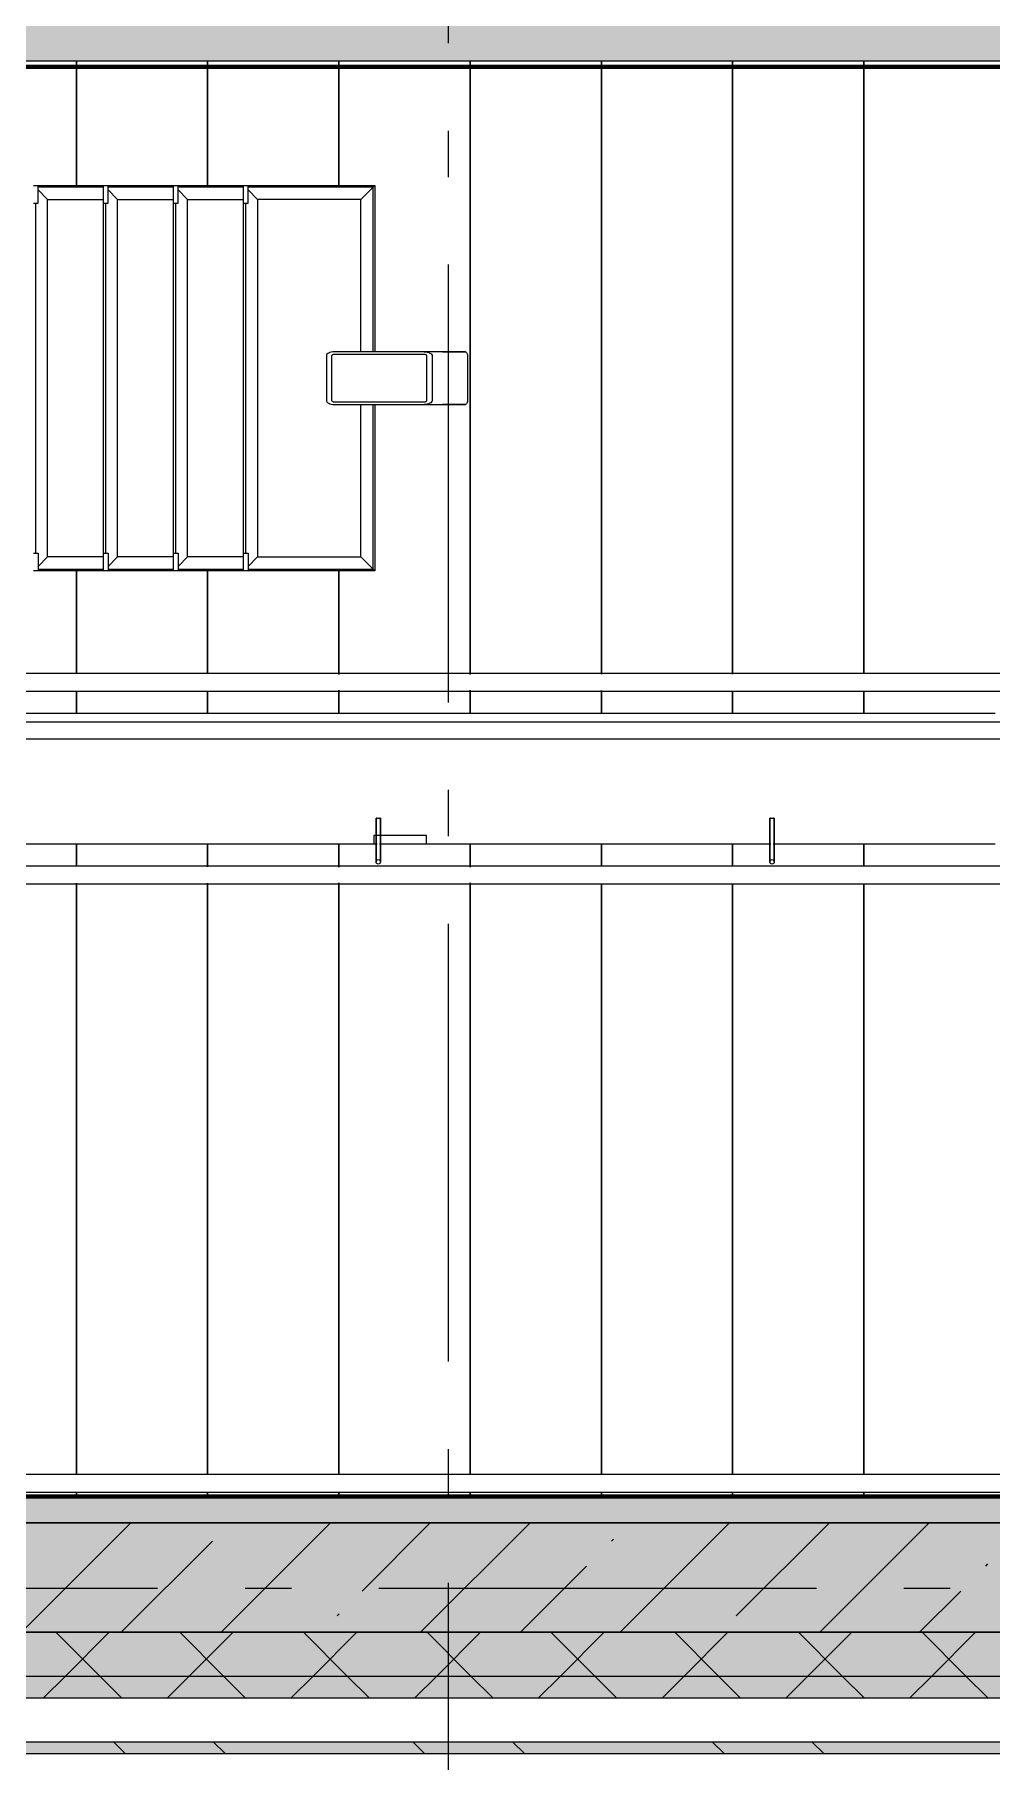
# Model space of a CAD drawing. Header units: millimetres. Extents: x -537608 to 253996, y -217170 to 186033.
# Drawn here: x -313522 to -311335, y 91126 to 95071 of the extents above; entities that cross this region are included whole.
import ezdxf

# ---------------------------------------------------------------- set-up
doc = ezdxf.new("R2010")
doc.units = ezdxf.units.MM
doc.layers.add('16) Лак 1.6м', color=160, linetype='Continuous', lineweight=90)
doc.layers.add('PDF _Геометрия', color=7, linetype='Continuous')
doc.layers.add('PDF _Сплошная заливка', color=7, linetype='Continuous', true_color=0xffffff)

msp = doc.modelspace()

# ---------------------------------------------------------------- hatches: boundary and pattern name
at = {"layer": 'PDF _Сплошная заливка', "transparency": 33554559}
for points in [[(-309226.1782, 95071.2678), (-308976.1773, 95071.2678), (-308976.1773, 95321.2644), (-314366.1739, 95321.2644), (-314366.1739, 95071.2678), (-309286.1767, 95071.2678)], [(-309226.1782, 91421.2666), (-309226.1782, 91671.2676), (-316726.1726, 91671.2676), (-316726.1726, 91421.2666), (-309248.0263, 91421.2666)]]:
    msp.add_hatch(color=256, dxfattribs=at).paths.add_polyline_path(points)
at = {"layer": 'PDF _Сплошная заливка', "true_color": 0x56bc34, "transparency": 33554559}
for points in [[(-309286.1767, 95011.265), (-309286.1767, 95071.2678), (-314616.1749, 95071.2678), (-314616.1749, 95011.265), (-310082.8987, 95011.265)], [(-309286.1767, 91671.2676), (-309286.1767, 91731.2661), (-316726.1726, 91731.2661), (-316726.1726, 91671.2676), (-310082.8987, 91671.2676)]]:
    msp.add_hatch(color=85, dxfattribs=at).paths.add_polyline_path(points)
at = {"layer": 'PDF _Сплошная заливка', "transparency": 33554559}
h = msp.add_hatch(color=256, dxfattribs=at)
h.paths.add_polyline_path([(-214072.9389, 91321.2663), (-213276.196, 91321.2663), (-213276.196, 91421.2666), (-222460.9308, 91421.2666), (-222460.9308, 91321.2663), (-214907.808, 91321.2663)], flags=0)
h.paths.add_polyline_path([(-224160.9288, 91321.2663), (-224160.9288, 91421.2666), (-232001.1932, 91421.2666), (-232001.1932, 91321.2663), (-224926.2392, 91321.2663)], flags=0)
h.paths.add_polyline_path([(-232851.1922, 91321.2663), (-232851.1922, 91421.2666), (-234126.1928, 91421.2666), (-234126.1928, 91321.2663), (-233126.1932, 91321.2663)], flags=0)
h.paths.add_polyline_path([(-236196.9723, 91321.2663), (-235826.1928, 91321.2663), (-235826.1928, 91421.2666), (-237066.1908, 91421.2666), (-237066.1908, 91321.2663), (-236614.4085, 91321.2663)], flags=0)
h.paths.add_polyline_path([(-239953.8848, 91321.2663), (-238766.1908, 91321.2663), (-238766.1908, 91421.2666), (-240066.1915, 91421.2666), (-240066.1915, 91321.2663)], flags=0)
h.paths.add_polyline_path([(-243626.1884, 91321.2663), (-241766.1916, 91321.2663), (-241766.1916, 91421.2666), (-243626.1884, 91421.2666)], flags=0)
h.paths.add_polyline_path([(-245380.5355, 91321.2663), (-245326.1907, 91321.2663), (-245326.1907, 91421.2666), (-246626.1914, 91421.2666), (-246626.1914, 91321.2663), (-245797.9674, 91321.2663)], flags=0)
h.paths.add_polyline_path([(-249626.19, 91321.2663), (-248326.1893, 91321.2663), (-248326.1893, 91421.2666), (-249626.19, 91421.2666)], flags=0)
h.paths.add_polyline_path([(-254564.0965, 91321.2663), (-254326.1866, 91321.2663), (-254326.1866, 91421.2666), (-255626.1873, 91421.2666), (-255626.1873, 91321.2663), (-254981.5283, 91321.2663)], flags=0)
h.paths.add_polyline_path([(-251326.1879, 91321.2663), (-251326.1879, 91421.2666), (-252626.1886, 91421.2666), (-252626.1886, 91321.2663), (-251642.052, 91321.2663)], flags=0)
h.paths.add_polyline_path([(-257486.1367, 91321.2663), (-257326.1894, 91321.2663), (-257326.1894, 91421.2666), (-258626.1859, 91421.2666), (-258626.1859, 91321.2663), (-258321.009, 91321.2663)], flags=0)
h.paths.add_polyline_path([(-260825.613, 91321.2663), (-260326.1881, 91321.2663), (-260326.1881, 91421.2666), (-261626.1888, 91421.2666), (-261626.1888, 91321.2663), (-261243.0492, 91321.2663)], flags=0)
h.paths.add_polyline_path([(-264626.1874, 91321.2663), (-263326.1867, 91321.2663), (-263330.2213, 91421.2666), (-264626.1874, 91421.2666)], flags=0)
h.paths.add_polyline_path([(-266326.1853, 91321.2663), (-266326.1853, 91421.2666), (-267621.1869, 91421.2666), (-267621.1869, 91321.2663), (-266669.6977, 91321.2663)], flags=0)
h.paths.add_polyline_path([(-269591.7422, 91321.2663), (-269321.1849, 91321.2663), (-269321.1849, 91421.2666), (-270626.8047, 91421.2666), (-270626.8047, 91321.2663), (-270009.1741, 91321.2663)], flags=0)
h.paths.add_polyline_path([(-272513.7824, 91321.2663), (-272326.8026, 91321.2663), (-272326.8026, 91421.2666), (-273626.1833, 91421.2666), (-273626.1833, 91321.2663), (-273348.6546, 91321.2663)], flags=0)
h.paths.add_polyline_path([(-279192.735, 91321.2663), (-278626.181, 91321.2663), (-278626.181, 91421.2666), (-279926.186, 91421.2666), (-279926.186, 91321.2663), (-279610.1755, 91321.2663)], flags=0)
h.paths.add_polyline_path([(-276926.1831, 91321.2663), (-275326.1855, 91321.2663), (-275326.1855, 91421.2666), (-276926.1831, 91421.2666)], flags=0)
h.paths.add_polyline_path([(-281626.184, 91321.2663), (-281626.184, 91421.2666), (-282926.1804, 91421.2666), (-282926.1804, 91321.2663), (-281697.3434, 91321.2663)], flags=0)
h.paths.add_polyline_path([(-284626.1869, 91321.2663), (-284626.1869, 91421.2666), (-285926.1833, 91421.2666), (-285926.1833, 91321.2663), (-285036.824, 91321.2663)], flags=0)
h.paths.add_polyline_path([(-287626.1812, 91321.2663), (-287626.1812, 91421.2666), (-288926.1776, 91421.2666), (-288926.1776, 91321.2663), (-287958.8642, 91321.2663)], flags=0)
h.paths.add_polyline_path([(-290880.9044, 91321.2663), (-290626.1842, 91321.2663), (-290626.1842, 91421.2666), (-291926.1806, 91421.2666), (-291926.1806, 91321.2663), (-291715.7767, 91321.2663)], flags=0)
h.paths.add_polyline_path([(-304238.8097, 91321.2663), (-301741.177, 91321.2663), (-301741.177, 91421.2666), (-307200.8346, 91421.2666), (-307200.8346, 91321.2663), (-305073.682, 91321.2663)], flags=0)
h.paths.add_polyline_path([(-299626.1757, 91321.2663), (-299566.1772, 91321.2663), (-299566.1772, 91421.2666), (-300866.1822, 91421.2666), (-300866.1822, 91321.2663), (-299647.0335, 91321.2663)], flags=0)
h.paths.add_polyline_path([(-310082.8987, 91321.2663), (-308075.8379, 91321.2663), (-308075.8379, 91421.2666), (-317076.174, 91421.2666), (-317076.174, 91321.2663), (-311752.6347, 91321.2663)], flags=0)
h = msp.add_hatch(color=256, dxfattribs=at)
h.paths.add_polyline_path([(-213176.1955, 91271.2661), (-213176.1955, 91321.2663), (-222460.9308, 91321.2663), (-222460.9308, 91271.2661), (-213238.0699, 91271.2661)], flags=0)
h.paths.add_polyline_path([(-225761.1072, 91271.2661), (-224160.9288, 91271.2661), (-224160.9288, 91321.2663), (-232001.1932, 91321.2663), (-232001.1932, 91271.2661), (-226595.9773, 91271.2661)], flags=0)
h.paths.add_polyline_path([(-233274.93, 91271.2661), (-232851.1922, 91271.2661), (-232851.1922, 91321.2663), (-234126.1928, 91321.2663), (-234126.1928, 91271.2661), (-233692.3661, 91271.2661)], flags=0)
h.paths.add_polyline_path([(-237031.8425, 91271.2661), (-235826.1928, 91271.2661), (-235826.1928, 91321.2663), (-237066.1908, 91321.2663), (-237066.1908, 91271.2661)], flags=0)
h.paths.add_polyline_path([(-239119.0147, 91271.2661), (-238766.1908, 91271.2661), (-238766.1908, 91321.2663), (-240066.1915, 91321.2663), (-240066.1915, 91271.2661), (-239536.4508, 91271.2661)], flags=0)
h.paths.add_polyline_path([(-242041.0592, 91271.2661), (-241766.1916, 91271.2661), (-241766.1916, 91321.2663), (-243626.1884, 91321.2663), (-243626.1884, 91271.2661), (-242458.491, 91271.2661)], flags=0)
h.paths.add_polyline_path([(-245797.9674, 91271.2661), (-245326.1907, 91271.2661), (-245326.1907, 91321.2663), (-246626.1914, 91321.2663), (-246626.1914, 91271.2661), (-246215.4035, 91271.2661)], flags=0)
h.paths.add_polyline_path([(-248720.0118, 91271.2661), (-248326.1893, 91271.2661), (-248326.1893, 91321.2663), (-249626.19, 91321.2663), (-249626.19, 91271.2661), (-249137.4437, 91271.2661)], flags=0)
h.paths.add_polyline_path([(-252626.1886, 91271.2661), (-251326.1879, 91271.2661), (-251326.1879, 91321.2663), (-252626.1886, 91321.2663)], flags=0)
h.paths.add_polyline_path([(-257326.1894, 91271.2661), (-257326.1894, 91321.2663), (-258626.1859, 91321.2663), (-258626.1859, 91271.2661), (-257486.1367, 91271.2661)], flags=0)
h.paths.add_polyline_path([(-255626.1873, 91271.2661), (-254326.1866, 91271.2661), (-254326.1866, 91321.2663), (-255626.1873, 91321.2663)], flags=0)
h.paths.add_polyline_path([(-261243.0492, 91271.2661), (-260326.1881, 91271.2661), (-260326.1881, 91321.2663), (-261626.1888, 91321.2663), (-261626.1888, 91271.2661)], flags=0)
h.paths.add_polyline_path([(-267621.1869, 91271.2661), (-266326.1853, 91271.2661), (-266326.1853, 91321.2663), (-267621.1869, 91321.2663)], flags=0)
h.paths.add_polyline_path([(-263326.1867, 91271.2661), (-263330.2213, 91321.2663), (-264626.1874, 91321.2663), (-264626.1874, 91271.2661), (-263330.2213, 91271.2661)], flags=0)
h.paths.add_polyline_path([(-269321.1849, 91271.2661), (-269321.1849, 91321.2663), (-270626.8047, 91321.2663), (-270626.8047, 91271.2661), (-269591.7422, 91271.2661)], flags=0)
h.paths.add_polyline_path([(-272513.7824, 91271.2661), (-272326.8026, 91271.2661), (-272326.8026, 91321.2663), (-273626.1833, 91321.2663), (-273626.1833, 91271.2661), (-273348.6546, 91271.2661)], flags=0)
h.paths.add_polyline_path([(-275435.8268, 91271.2661), (-275326.1855, 91271.2661), (-275326.1855, 91321.2663), (-276926.1831, 91321.2663), (-276926.1831, 91271.2661), (-275853.2587, 91271.2661)], flags=0)
h.paths.add_polyline_path([(-279610.1755, 91271.2661), (-278626.181, 91271.2661), (-278626.181, 91321.2663), (-279926.186, 91321.2663), (-279926.186, 91271.2661)], flags=0)
h.paths.add_polyline_path([(-281626.184, 91271.2661), (-281626.184, 91321.2663), (-282926.1804, 91321.2663), (-282926.1804, 91271.2661), (-281697.3434, 91271.2661)], flags=0)
h.paths.add_polyline_path([(-285926.1833, 91271.2661), (-284626.1869, 91271.2661), (-284626.1869, 91321.2663), (-285926.1833, 91321.2663)], flags=0)
h.paths.add_polyline_path([(-290626.1842, 91271.2661), (-290626.1842, 91321.2663), (-291926.1806, 91321.2663), (-291926.1806, 91271.2661), (-290880.9044, 91271.2661)], flags=0)
h.paths.add_polyline_path([(-288376.296, 91271.2661), (-287626.1812, 91271.2661), (-287626.1812, 91321.2663), (-288926.1776, 91321.2663), (-288926.1776, 91271.2661), (-288793.7365, 91271.2661)], flags=0)
h.paths.add_polyline_path([(-300064.4654, 91271.2661), (-299566.1772, 91271.2661), (-299566.1772, 91321.2663), (-300866.1822, 91321.2663), (-300866.1822, 91271.2661), (-300481.9058, 91271.2661)], flags=0)
h.paths.add_polyline_path([(-303821.3779, 91271.2661), (-301741.177, 91271.2661), (-301741.177, 91321.2663), (-307200.8346, 91321.2663), (-307200.8346, 91271.2661), (-304238.8097, 91271.2661)], flags=0)
h.paths.add_polyline_path([(-308413.1627, 91271.2661), (-308075.8379, 91271.2661), (-308075.8379, 91321.2663), (-317126.1742, 91321.2663), (-317126.1742, 91271.2661), (-308830.5945, 91271.2661)], flags=0)
h = msp.add_hatch(color=256, dxfattribs=at)
h.paths.add_polyline_path([(-213126.1959, 91144.2677), (-213026.1966, 91144.2677), (-213026.1966, 91171.2657), (-222460.9308, 91171.2657), (-222460.9308, 91144.2677), (-213176.1955, 91144.2677)], flags=0)
h.paths.add_polyline_path([(-224926.2392, 91144.2677), (-224160.9288, 91144.2677), (-224160.9288, 91171.2657), (-232001.1932, 91171.2657), (-232001.1932, 91144.2677), (-226595.9773, 91144.2677)], flags=0)
h.paths.add_polyline_path([(-232851.1922, 91144.2677), (-232851.1922, 91171.2657), (-234126.1928, 91171.2657), (-234126.1928, 91144.2677), (-233274.93, 91144.2677)], flags=0)
h.paths.add_polyline_path([(-235826.1928, 91144.2677), (-235826.1928, 91171.2657), (-237066.1908, 91171.2657), (-237066.1908, 91144.2677), (-236614.4085, 91144.2677)], flags=0)
h.paths.add_polyline_path([(-238766.1908, 91144.2677), (-238766.1908, 91171.2657), (-240066.1915, 91171.2657), (-240066.1915, 91144.2677), (-239953.8848, 91144.2677)], flags=0)
h.paths.add_polyline_path([(-243626.1884, 91144.2677), (-241766.1916, 91144.2677), (-241766.1916, 91171.2657), (-243626.1884, 91171.2657), (-243626.1884, 91161.2415)], flags=0)
h.paths.add_polyline_path([(-245326.1907, 91144.2677), (-245326.1907, 91171.2657), (-246626.1914, 91171.2657), (-246626.1914, 91144.2677)], flags=0)
h.paths.add_polyline_path([(-249626.19, 91144.2677), (-248326.1893, 91144.2677), (-248326.1893, 91171.2657), (-249626.19, 91171.2657), (-249626.19, 91161.2415)], flags=0)
h.paths.add_polyline_path([(-254326.1866, 91144.2677), (-254326.1866, 91171.2657), (-255626.1873, 91171.2657), (-255626.1873, 91144.2677), (-254981.5283, 91144.2677)], flags=0)
h.paths.add_polyline_path([(-252626.1886, 91144.2677), (-251326.1879, 91144.2677), (-251326.1879, 91171.2657), (-252626.1886, 91171.2657), (-252626.1886, 91161.2415)], flags=0)
h.paths.add_polyline_path([(-258321.009, 91144.2677), (-257326.1894, 91144.2677), (-257326.1894, 91171.2657), (-258626.1859, 91171.2657), (-258626.1859, 91144.2677)], flags=0)
h.paths.add_polyline_path([(-260326.1881, 91144.2677), (-260326.1881, 91171.2657), (-261626.1888, 91171.2657), (-261626.1888, 91144.2677)], flags=0)
h.paths.add_polyline_path([(-263330.2213, 91144.2677), (-263326.1867, 91144.2677), (-263330.2213, 91171.2657), (-264626.1874, 91171.2657), (-264626.1874, 91144.2677)], flags=0)
h.paths.add_polyline_path([(-266669.6977, 91144.2677), (-266326.1853, 91144.2677), (-266326.1853, 91171.2657), (-267621.1869, 91171.2657), (-267621.1869, 91144.2677)], flags=0)
h.paths.add_polyline_path([(-269321.1849, 91144.2677), (-269321.1849, 91171.2657), (-270626.8047, 91171.2657), (-270626.8047, 91144.2677), (-270009.1741, 91144.2677)], flags=0)
h.paths.add_polyline_path([(-272326.8026, 91144.2677), (-272326.8026, 91171.2657), (-273626.1833, 91171.2657), (-273626.1833, 91144.2677), (-273348.6546, 91144.2677)], flags=0)
h.paths.add_polyline_path([(-275326.1855, 91144.2677), (-275326.1855, 91171.2657), (-276926.1831, 91171.2657), (-276926.1831, 91144.2677), (-276688.131, 91144.2677)], flags=0)
h.paths.add_polyline_path([(-278626.181, 91144.2677), (-278626.181, 91171.2657), (-279926.186, 91171.2657), (-279926.186, 91144.2677)], flags=0)
h.paths.add_polyline_path([(-284626.1869, 91144.2677), (-284626.1869, 91171.2657), (-285926.1833, 91171.2657), (-285926.1833, 91144.2677), (-285036.824, 91144.2677)], flags=0)
h.paths.add_polyline_path([(-281697.3434, 91144.2677), (-281626.184, 91144.2677), (-281626.184, 91171.2657), (-282926.1804, 91171.2657), (-282926.1804, 91144.2677)], flags=0)
h.paths.add_polyline_path([(-288376.296, 91144.2677), (-287626.1812, 91144.2677), (-287626.1812, 91171.2657), (-288926.1776, 91171.2657), (-288926.1776, 91144.2677)], flags=0)
h.paths.add_polyline_path([(-290626.1842, 91144.2677), (-290626.1842, 91171.2657), (-291926.1806, 91171.2657), (-291926.1806, 91144.2677), (-291715.7767, 91144.2677)], flags=0)
h.paths.add_polyline_path([(-303403.9461, 91144.2677), (-301741.177, 91144.2677), (-301741.177, 91171.2657), (-307200.8346, 91171.2657), (-307200.8346, 91144.2677), (-305073.682, 91144.2677)], flags=0)
h.paths.add_polyline_path([(-300866.1822, 91144.2677), (-299566.1772, 91144.2677), (-299566.1772, 91171.2657), (-300866.1822, 91171.2657), (-300866.1822, 91161.2415)], flags=0)
h.paths.add_polyline_path([(-310082.8987, 91144.2677), (-308075.8379, 91144.2677), (-308075.8379, 91171.2657), (-317253.1726, 91171.2657), (-317253.1726, 91144.2677), (-311752.6347, 91144.2677)], flags=0)

# ---------------------------------------------------------------- linework, layer by layer
at = {"layer": '16) Лак 1.6м'}
for points in [[(-316476.1803, 99111.2657), (-316666.1741, 99111.2657), (-316666.1741, 91731.2661), (-309286.1767, 91731.2661), (-309286.1767, 93371.2655)], [(-314752.9761, 94997.2157), (-309312.9792, 94997.2157), (-309312.9792, 93026.1049)]]:
    msp.add_lwpolyline(points, dxfattribs=at)
at = {"layer": 'PDF _Геометрия', "color": 253, "lineweight": 9, "true_color": 0xaaaaaa}
for p, q in [((-312576.1739, 96051.3654), (-312576.1739, 95051.3659)), ((-313426.1772, 94726.2656), (-313426.1772, 95011.265)), ((-313426.1772, 95011.265), (-313426.1772, 94726.2656)), ((-313126.176, 94726.2656), (-313126.176, 95011.265)), ((-313126.176, 95011.265), (-313126.176, 94726.2656)), ((-312826.1749, 94726.2656), (-312826.1749, 95011.265)), ((-312826.1749, 95011.265), (-312826.1749, 94726.2656)), ((-312526.1737, 93609.2875), (-312526.1737, 95011.265)), ((-312526.1737, 95011.265), (-312526.1737, 93609.2875)), ((-312226.1811, 93610.196), (-312226.1811, 95011.265)), ((-312226.1811, 95011.265), (-312226.1811, 93610.196)), ((-311926.18, 93610.3123), (-311926.18, 95011.265)), ((-311926.18, 95011.265), (-311926.18, 93610.3123)), ((-311626.1788, 93610.4243), (-311626.1788, 95011.265)), ((-311626.1788, 95011.265), (-311626.1788, 93610.4243)), ((-312576.1739, 94851.3651), (-312576.1739, 94745.5346)), ((-313523.9127, 94726.2656), (-313513.9143, 94726.2656)), ((-313513.9143, 94686.268), (-313513.9143, 94726.2656)), ((-313513.9143, 94726.2656), (-313363.9137, 94726.2656)), ((-313363.9137, 94726.2656), (-313353.9154, 94726.2656)), ((-313363.9137, 94686.268), (-313363.9137, 94726.2656)), ((-313353.9154, 94686.268), (-313353.9154, 94726.2656)), ((-313353.9154, 94726.2656), (-313203.9148, 94726.2656)), ((-313203.9148, 94726.2656), (-313193.9165, 94726.2656)), ((-313203.9148, 94686.268), (-313203.9148, 94726.2656)), ((-313193.9165, 94686.268), (-313193.9165, 94726.2656)), ((-313193.9165, 94726.2656), (-313043.916, 94726.2656)), ((-313043.916, 94726.2656), (-313033.9176, 94726.2656)), ((-313043.916, 94686.268), (-313043.916, 94726.2656)), ((-313033.9176, 94686.268), (-313033.9176, 94726.2656)), ((-313033.9176, 94726.2656), (-312743.9148, 94726.2656)), ((-312775.9163, 94694.2641), (-312743.9148, 94726.2656)), ((-312743.9148, 94726.2656), (-312775.9163, 94694.2641)), ((-312743.9148, 94726.2656), (-312743.9148, 94347.0099)), ((-313523.9127, 94686.268), (-313513.9143, 94686.268)), ((-313519.9167, 94686.268), (-313519.9167, 93886.265)), ((-313363.9137, 94722.2654), (-313513.9143, 94722.2654)), ((-313491.9197, 94694.2641), (-313513.9143, 94716.2673)), ((-313513.9143, 94716.2673), (-313491.9197, 94694.2641)), ((-313491.9197, 93878.2646), (-313491.9197, 94694.2641)), ((-313491.9197, 94694.2641), (-313363.9137, 94694.2641)), ((-313363.9137, 93886.265), (-313363.9137, 94686.268)), ((-313363.9137, 94686.268), (-313353.9154, 94686.268)), ((-313359.9179, 94686.268), (-313359.9179, 93886.265)), ((-313203.9148, 94722.2654), (-313353.9154, 94722.2654)), ((-313331.9208, 94694.2641), (-313353.9154, 94716.2673)), ((-313353.9154, 94716.2673), (-313331.9208, 94694.2641)), ((-313331.9208, 93878.2646), (-313331.9208, 94694.2641)), ((-313331.9208, 94694.2641), (-313203.9148, 94694.2641)), ((-313203.9148, 93886.265), (-313203.9148, 94686.268)), ((-313203.9148, 94686.268), (-313193.9165, 94686.268)), ((-313199.9189, 94686.268), (-313199.9189, 93886.265)), ((-313043.916, 94722.2654), (-313193.9165, 94722.2654)), ((-313171.9134, 94694.2641), (-313193.9165, 94716.2673)), ((-313193.9165, 94716.2673), (-313171.9134, 94694.2641)), ((-313171.9134, 93878.2646), (-313171.9134, 94694.2641)), ((-313171.9134, 94694.2641), (-313043.916, 94694.2641)), ((-313043.916, 93886.265), (-313043.916, 94686.268)), ((-313043.916, 94686.268), (-313033.9176, 94686.268)), ((-313039.9201, 94686.268), (-313039.9201, 93886.265)), ((-312747.9193, 94722.2654), (-313033.9176, 94722.2654)), ((-313011.9144, 94694.2641), (-313033.9176, 94716.2673)), ((-313033.9176, 94716.2673), (-313011.9144, 94694.2641)), ((-312775.9163, 94694.2641), (-313011.9144, 94694.2641)), ((-313011.9144, 94694.2641), (-313011.9144, 93878.2646)), ((-312775.9163, 94347.0099), (-312775.9163, 94694.2641)), ((-312747.9193, 94347.0099), (-312747.9193, 94722.2654)), ((-312576.1739, 94545.5338), (-312576.1739, 93545.5342)), ((-312854.4991, 94339.0225), (-312854.8522, 94337.2656)), ((-312854.8522, 94337.2656), (-312854.8522, 94235.2674)), ((-312853.4657, 94340.7104), (-312854.4991, 94339.0225)), ((-312851.795, 94342.2648), (-312853.4657, 94340.7104)), ((-312849.5387, 94343.6298), (-312851.795, 94342.2648)), ((-312846.7915, 94344.7494), (-312849.5387, 94343.6298)), ((-312843.6482, 94345.5803), (-312846.7915, 94344.7494)), ((-312840.2466, 94346.0928), (-312843.6482, 94345.5803)), ((-312842.6406, 94337.8513), (-312842.7612, 94337.2656)), ((-312842.7612, 94337.2656), (-312842.7612, 94235.2674)), ((-312842.2961, 94338.4154), (-312842.6406, 94337.8513)), ((-312841.7364, 94338.932), (-312842.2961, 94338.4154)), ((-312840.9872, 94339.3885), (-312841.7364, 94338.932)), ((-312840.0657, 94339.7588), (-312840.9872, 94339.3885)), ((-312836.7071, 94346.265), (-312840.2466, 94346.0928)), ((-312839.0237, 94340.0387), (-312840.0657, 94339.7588)), ((-312837.8869, 94340.2066), (-312839.0237, 94340.0387)), ((-312836.7071, 94340.2669), (-312837.8869, 94340.2066)), ((-312631.1258, 94346.265), (-312836.7071, 94346.265)), ((-312631.1258, 94340.2669), (-312836.7071, 94340.2669)), ((-312536.5853, 94346.265), (-312631.1258, 94346.265)), ((-312631.1258, 94346.265), (-312627.5864, 94346.0928)), ((-312629.9461, 94340.2066), (-312631.1258, 94340.2669)), ((-312628.8093, 94340.0387), (-312629.9461, 94340.2066)), ((-312627.7673, 94339.7588), (-312628.8093, 94340.0387)), ((-312626.8458, 94339.3885), (-312627.7673, 94339.7588)), ((-312627.5864, 94346.0928), (-312624.1848, 94345.5803)), ((-312626.0965, 94338.932), (-312626.8458, 94339.3885)), ((-312625.5368, 94338.4154), (-312626.0965, 94338.932)), ((-312625.1923, 94337.8513), (-312625.5368, 94338.4154)), ((-312625.0804, 94337.2656), (-312625.1923, 94337.8513)), ((-312625.0804, 94235.2674), (-312625.0804, 94337.2656)), ((-312624.1848, 94345.5803), (-312621.0414, 94344.7494)), ((-312621.0414, 94344.7494), (-312618.2943, 94343.6298)), ((-312618.2943, 94343.6298), (-312616.038, 94342.2648)), ((-312616.038, 94342.2648), (-312614.3672, 94340.7104)), ((-312614.3672, 94340.7104), (-312613.3339, 94339.0225)), ((-312613.3339, 94339.0225), (-312612.9808, 94337.2656)), ((-312612.9808, 94337.2656), (-312612.9808, 94235.2674)), ((-312588.351, 94345.9593), (-312587.197, 94346.265)), ((-312587.197, 94346.265), (-312536.5853, 94346.265)), ((-312536.5853, 94346.265), (-312535.4314, 94345.9593)), ((-312535.4314, 94345.9593), (-312534.3549, 94345.0594)), ((-312534.3549, 94345.0594), (-312533.4335, 94343.6298)), ((-312533.4335, 94343.6298), (-312532.7187, 94341.7653)), ((-312532.7187, 94341.7653), (-312532.2794, 94339.5951)), ((-312532.2794, 94339.5951), (-312532.1244, 94337.2656)), ((-312532.1244, 94337.2656), (-312532.1244, 94235.2674)), ((-312854.8522, 94235.2674), (-312854.4991, 94233.5105)), ((-312854.4991, 94233.5105), (-312853.4657, 94231.8226)), ((-312853.4657, 94231.8226), (-312851.795, 94230.2639)), ((-312851.795, 94230.2639), (-312849.5387, 94228.9032)), ((-312849.5387, 94228.9032), (-312846.7915, 94227.7837)), ((-312846.7915, 94227.7837), (-312843.6482, 94226.9526)), ((-312843.6482, 94226.9526), (-312840.2466, 94226.4403)), ((-312842.7612, 94235.2674), (-312842.6406, 94234.6817)), ((-312842.6406, 94234.6817), (-312842.2961, 94234.1176)), ((-312842.2961, 94234.1176), (-312841.7364, 94233.6009)), ((-312841.7364, 94233.6009), (-312840.9872, 94233.1445)), ((-312840.9872, 94233.1445), (-312840.0657, 94232.7699)), ((-312840.2466, 94226.4403), (-312836.7071, 94226.268)), ((-312840.0657, 94232.7699), (-312839.0237, 94232.4943)), ((-312839.0237, 94232.4943), (-312837.8869, 94232.3221)), ((-312837.8869, 94232.3221), (-312836.7071, 94232.2661)), ((-312836.7071, 94232.2661), (-312631.1258, 94232.2661)), ((-312836.7071, 94226.268), (-312631.1258, 94226.268)), ((-312775.9163, 93878.2646), (-312775.9163, 94226.268)), ((-312747.9193, 93850.2676), (-312747.9193, 94226.268)), ((-312743.9148, 94226.268), (-312743.9148, 93846.2674)), ((-312631.1258, 94232.2661), (-312629.9461, 94232.3221)), ((-312627.5864, 94226.4403), (-312631.1258, 94226.268)), ((-312631.1258, 94226.268), (-312536.5853, 94226.268)), ((-312629.9461, 94232.3221), (-312628.8093, 94232.4943)), ((-312628.8093, 94232.4943), (-312627.7673, 94232.7699)), ((-312627.7673, 94232.7699), (-312626.8458, 94233.1445)), ((-312624.1848, 94226.9526), (-312627.5864, 94226.4403)), ((-312626.8458, 94233.1445), (-312626.0965, 94233.6009)), ((-312626.0965, 94233.6009), (-312625.5368, 94234.1176)), ((-312625.5368, 94234.1176), (-312625.1923, 94234.6817)), ((-312625.1923, 94234.6817), (-312625.0804, 94235.2674)), ((-312621.0414, 94227.7837), (-312624.1848, 94226.9526)), ((-312618.2943, 94228.9032), (-312621.0414, 94227.7837)), ((-312616.038, 94230.2639), (-312618.2943, 94228.9032)), ((-312614.3672, 94231.8226), (-312616.038, 94230.2639)), ((-312613.3339, 94233.5105), (-312614.3672, 94231.8226)), ((-312612.9808, 94235.2674), (-312613.3339, 94233.5105)), ((-312587.197, 94226.268), (-312588.351, 94226.5737)), ((-312536.5853, 94226.268), (-312587.197, 94226.268)), ((-312535.4314, 94226.5737), (-312536.5853, 94226.268)), ((-312534.3549, 94227.4736), (-312535.4314, 94226.5737)), ((-312533.4335, 94228.9032), (-312534.3549, 94227.4736)), ((-312532.7187, 94230.7677), (-312533.4335, 94228.9032)), ((-312532.2794, 94232.9379), (-312532.7187, 94230.7677)), ((-312532.1244, 94235.2674), (-312532.2794, 94232.9379)), ((-313523.9127, 93886.265), (-313513.9143, 93886.265)), ((-313513.9143, 93886.265), (-313513.9143, 93846.2674)), ((-313491.9197, 93878.2646), (-313513.9143, 93856.2657)), ((-313513.9143, 93856.2657), (-313491.9197, 93878.2646)), ((-313363.9137, 93878.2646), (-313491.9197, 93878.2646)), ((-313363.9137, 93886.265), (-313353.9154, 93886.265)), ((-313363.9137, 93846.2674), (-313363.9137, 93886.265)), ((-313353.9154, 93886.265), (-313353.9154, 93846.2674)), ((-313331.9208, 93878.2646), (-313353.9154, 93856.2657)), ((-313353.9154, 93856.2657), (-313331.9208, 93878.2646)), ((-313203.9148, 93878.2646), (-313331.9208, 93878.2646)), ((-313203.9148, 93886.265), (-313193.9165, 93886.265)), ((-313203.9148, 93846.2674), (-313203.9148, 93886.265)), ((-313193.9165, 93886.265), (-313193.9165, 93846.2674)), ((-313171.9134, 93878.2646), (-313193.9165, 93856.2657)), ((-313193.9165, 93856.2657), (-313171.9134, 93878.2646)), ((-313043.916, 93878.2646), (-313171.9134, 93878.2646)), ((-313043.916, 93886.265), (-313033.9176, 93886.265)), ((-313043.916, 93846.2674), (-313043.916, 93886.265)), ((-313033.9176, 93886.265), (-313033.9176, 93846.2674)), ((-313011.9144, 93878.2646), (-313033.9176, 93856.2657)), ((-313033.9176, 93856.2657), (-313011.9144, 93878.2646)), ((-313011.9144, 93878.2646), (-312775.9163, 93878.2646)), ((-312743.9148, 93846.2674), (-312775.9163, 93878.2646)), ((-312775.9163, 93878.2646), (-312743.9148, 93846.2674)), ((-313513.9143, 93846.2674), (-313523.9127, 93846.2674)), ((-313513.9143, 93850.2676), (-313363.9137, 93850.2676)), ((-313363.9137, 93846.2674), (-313513.9143, 93846.2674)), ((-313426.1772, 93610.7644), (-313426.1772, 93846.2674)), ((-313426.1772, 93846.2674), (-313426.1772, 93610.7644)), ((-313353.9154, 93846.2674), (-313363.9137, 93846.2674)), ((-313353.9154, 93850.2676), (-313203.9148, 93850.2676)), ((-313203.9148, 93846.2674), (-313353.9154, 93846.2674)), ((-313193.9165, 93846.2674), (-313203.9148, 93846.2674)), ((-313193.9165, 93850.2676), (-313043.916, 93850.2676)), ((-313043.916, 93846.2674), (-313193.9165, 93846.2674)), ((-313126.176, 93610.7644), (-313126.176, 93846.2674)), ((-313126.176, 93846.2674), (-313126.176, 93610.7644)), ((-313033.9176, 93846.2674), (-313043.916, 93846.2674)), ((-313033.9176, 93850.2676), (-312747.9193, 93850.2676)), ((-312743.9148, 93846.2674), (-313033.9176, 93846.2674)), ((-312826.1749, 93609.2875), (-312826.1749, 93846.2674)), ((-312826.1749, 93846.2674), (-312826.1749, 93609.2875)), ((-313426.1772, 93521.2661), (-313426.1772, 93571.7658)), ((-313426.1772, 93571.7658), (-313426.1772, 93521.2661)), ((-313126.176, 93521.2661), (-313126.176, 93571.7658)), ((-313126.176, 93571.7658), (-313126.176, 93521.2661)), ((-312826.1749, 93521.2661), (-312826.1749, 93573.247)), ((-312826.1749, 93573.247), (-312826.1749, 93521.2661)), ((-312526.1737, 93521.2661), (-312526.1737, 93573.247)), ((-312526.1737, 93573.247), (-312526.1737, 93521.2661)), ((-312226.1811, 93521.2661), (-312226.1811, 93572.3342)), ((-312226.1811, 93572.3342), (-312226.1811, 93521.2661)), ((-311926.18, 93521.2661), (-311926.18, 93572.2222)), ((-311926.18, 93572.2222), (-311926.18, 93521.2661)), ((-311626.1788, 93521.2661), (-311626.1788, 93572.106)), ((-311626.1788, 93572.106), (-311626.1788, 93521.2661)), ((-313726.1783, 93521.2661), (-313426.1772, 93521.2661)), ((-313426.1772, 93521.2661), (-313126.176, 93521.2661)), ((-313126.176, 93521.2661), (-312826.1749, 93521.2661)), ((-312826.1749, 93521.2661), (-312526.1737, 93521.2661)), ((-312526.1737, 93521.2661), (-312226.1811, 93521.2661)), ((-312226.1811, 93521.2661), (-311926.18, 93521.2661)), ((-311926.18, 93521.2661), (-311626.1788, 93521.2661)), ((-311626.1788, 93521.2661), (-311326.1777, 93521.2661)), ((-312576.1739, 93345.5334), (-312576.1739, 93239.6986)), ((-313426.1772, 93221.265), (-313633.6788, 93221.265)), ((-313126.176, 93221.265), (-313426.1772, 93221.265)), ((-313426.1772, 93221.265), (-313426.1772, 93170.3089)), ((-313426.1772, 93170.3089), (-313426.1772, 93221.265)), ((-312826.1749, 93221.265), (-313126.176, 93221.265)), ((-313126.176, 93221.265), (-313126.176, 93170.1969)), ((-313126.176, 93170.1969), (-313126.176, 93221.265)), ((-312738.6788, 93221.265), (-312826.1749, 93221.265)), ((-312826.1749, 93221.265), (-312826.1749, 93169.2841)), ((-312826.1749, 93169.2841), (-312826.1749, 93221.265)), ((-312526.1737, 93221.265), (-312733.6754, 93221.265)), ((-312226.1811, 93221.265), (-312526.1737, 93221.265)), ((-312526.1737, 93221.265), (-312526.1737, 93169.2841)), ((-312526.1737, 93169.2841), (-312526.1737, 93221.265)), ((-311926.18, 93221.265), (-312226.1811, 93221.265)), ((-312226.1811, 93221.265), (-312226.1811, 93170.7653)), ((-312226.1811, 93170.7653), (-312226.1811, 93221.265)), ((-311838.6753, 93221.265), (-311926.18, 93221.265)), ((-311926.18, 93221.265), (-311926.18, 93170.7653)), ((-311926.18, 93170.7653), (-311926.18, 93221.265)), ((-311626.1788, 93221.265), (-311833.6805, 93221.265)), ((-311326.1777, 93221.265), (-311626.1788, 93221.265)), ((-311626.1788, 93221.265), (-311626.1788, 93170.7653)), ((-311626.1788, 93170.7653), (-311626.1788, 93221.265)), ((-313426.1772, 93132.2232), (-313426.1772, 91781.2664)), ((-313426.1772, 91781.2664), (-313426.1772, 93132.2232)), ((-313126.176, 93132.3351), (-313126.176, 91781.2664)), ((-313126.176, 91781.2664), (-313126.176, 93132.3351)), ((-312826.1749, 93133.2479), (-312826.1749, 91781.2664)), ((-312826.1749, 91781.2664), (-312826.1749, 93133.2479)), ((-312526.1737, 93133.2479), (-312526.1737, 91781.2664)), ((-312526.1737, 91781.2664), (-312526.1737, 93133.2479)), ((-312226.1811, 93131.7667), (-312226.1811, 91781.2664)), ((-312226.1811, 91781.2664), (-312226.1811, 93131.7667)), ((-311926.18, 93131.7667), (-311926.18, 91781.2664)), ((-311926.18, 91781.2664), (-311926.18, 93131.7667)), ((-311626.1788, 93131.7667), (-311626.1788, 91781.2664)), ((-311626.1788, 91781.2664), (-311626.1788, 93131.7667)), ((-312576.1739, 93039.7021), (-312576.1739, 92039.7026)), ((-312576.1739, 91839.7018), (-312576.1739, 91733.8669)), ((-313426.1772, 91741.2645), (-313426.1772, 91731.2661)), ((-313426.1772, 91731.2661), (-313426.1772, 91741.2645)), ((-313126.176, 91741.2645), (-313126.176, 91731.2661)), ((-313126.176, 91731.2661), (-313126.176, 91741.2645)), ((-312826.1749, 91741.2645), (-312826.1749, 91731.2661)), ((-312826.1749, 91731.2661), (-312826.1749, 91741.2645)), ((-312526.1737, 91741.2645), (-312526.1737, 91731.2661)), ((-312526.1737, 91731.2661), (-312526.1737, 91741.2645)), ((-312226.1811, 91741.2645), (-312226.1811, 91731.2661)), ((-312226.1811, 91731.2661), (-312226.1811, 91741.2645)), ((-311926.18, 91741.2645), (-311926.18, 91731.2661)), ((-311926.18, 91731.2661), (-311926.18, 91741.2645)), ((-311626.1788, 91741.2645), (-311626.1788, 91731.2661)), ((-311626.1788, 91731.2661), (-311626.1788, 91741.2645)), ((-312576.1739, 91533.8662), (-312576.1739, 90533.8666)), ((-313240.4375, 91521.2671), (-314240.4414, 91521.2671)), ((-312934.6062, 91521.2671), (-313040.4368, 91521.2671)), ((-311734.6102, 91521.2671), (-312734.6054, 91521.2671)), ((-311428.7702, 91521.2671), (-311534.6094, 91521.2671))]:
    msp.add_line(p, q, dxfattribs=at)
at = {"layer": 'PDF _Геометрия', "lineweight": 9}
for p, q in [((-314616.1749, 95011.265), (-309286.1767, 95011.265)), ((-310731.4544, 93611.2682), (-314620.8941, 93611.2682)), ((-314620.8941, 93571.2663), (-310731.4544, 93571.2663)), ((-314626.1731, 93501.2652), (-310726.1754, 93501.2652)), ((-310786.1739, 93461.2676), (-314626.1731, 93461.2676)), ((-312741.1762, 93206.2675), (-312741.1762, 93281.2678)), ((-312741.1762, 93281.2678), (-312741.1762, 93206.2675)), ((-312741.004, 93281.2678), (-312741.1762, 93281.2678)), ((-312741.1762, 93281.2678), (-312741.004, 93281.2678)), ((-312741.004, 93281.2678), (-312741.1762, 93281.2678)), ((-312741.1762, 93281.2678), (-312741.004, 93281.2678)), ((-312740.5045, 93281.2678), (-312741.004, 93281.2678)), ((-312741.004, 93281.2678), (-312740.5045, 93281.2678)), ((-312740.5045, 93281.2678), (-312741.004, 93281.2678)), ((-312741.004, 93281.2678), (-312740.5045, 93281.2678)), ((-312739.7122, 93281.2678), (-312740.5045, 93281.2678)), ((-312740.5045, 93281.2678), (-312739.7122, 93281.2678)), ((-312739.7122, 93281.2678), (-312740.5045, 93281.2678)), ((-312740.5045, 93281.2678), (-312739.7122, 93281.2678)), ((-312739.7122, 93281.2678), (-312738.6788, 93281.2678)), ((-312738.6788, 93281.2678), (-312737.4732, 93281.2678)), ((-312737.4732, 93281.2678), (-312736.1814, 93281.2678)), ((-312736.1814, 93281.2678), (-312734.881, 93281.2678)), ((-312734.881, 93281.2678), (-312733.6754, 93281.2678)), ((-312733.6754, 93281.2678), (-312732.6419, 93281.2678)), ((-312732.6419, 93281.2678), (-312731.8497, 93281.2678)), ((-312731.8497, 93281.2678), (-312732.6419, 93281.2678)), ((-312732.6419, 93281.2678), (-312731.8497, 93281.2678)), ((-312731.8497, 93281.2678), (-312732.6419, 93281.2678)), ((-312731.8497, 93281.2678), (-312731.3502, 93281.2678)), ((-312731.3502, 93281.2678), (-312731.8497, 93281.2678)), ((-312731.8497, 93281.2678), (-312731.3502, 93281.2678)), ((-312731.3502, 93281.2678), (-312731.8497, 93281.2678)), ((-312731.3502, 93281.2678), (-312731.1779, 93281.2678)), ((-312731.1779, 93281.2678), (-312731.3502, 93281.2678)), ((-312731.3502, 93281.2678), (-312731.1779, 93281.2678)), ((-312731.1779, 93281.2678), (-312731.3502, 93281.2678)), ((-312731.1779, 93206.2675), (-312731.1779, 93281.2678)), ((-312731.1779, 93281.2678), (-312731.1779, 93206.2675)), ((-311841.1814, 93206.2675), (-311841.1814, 93281.2678)), ((-311841.1814, 93281.2678), (-311841.1814, 93206.2675)), ((-311841.0091, 93281.2678), (-311841.1814, 93281.2678)), ((-311841.1814, 93281.2678), (-311841.0091, 93281.2678)), ((-311841.0091, 93281.2678), (-311841.1814, 93281.2678)), ((-311841.1814, 93281.2678), (-311841.0091, 93281.2678)), ((-311840.5096, 93281.2678), (-311841.0091, 93281.2678)), ((-311841.0091, 93281.2678), (-311840.5096, 93281.2678)), ((-311840.5096, 93281.2678), (-311841.0091, 93281.2678)), ((-311841.0091, 93281.2678), (-311840.5096, 93281.2678)), ((-311839.7174, 93281.2678), (-311840.5096, 93281.2678)), ((-311840.5096, 93281.2678), (-311839.7174, 93281.2678)), ((-311839.7174, 93281.2678), (-311840.5096, 93281.2678)), ((-311840.5096, 93281.2678), (-311839.7174, 93281.2678)), ((-311839.7174, 93281.2678), (-311838.6753, 93281.2678)), ((-311838.6753, 93281.2678), (-311837.4697, 93281.2678)), ((-311837.4697, 93281.2678), (-311836.1779, 93281.2678)), ((-311836.1779, 93281.2678), (-311834.8861, 93281.2678)), ((-311834.8861, 93281.2678), (-311833.6805, 93281.2678)), ((-311833.6805, 93281.2678), (-311832.6385, 93281.2678)), ((-311832.6385, 93281.2678), (-311831.8461, 93281.2678)), ((-311831.8461, 93281.2678), (-311832.6385, 93281.2678)), ((-311832.6385, 93281.2678), (-311831.8461, 93281.2678)), ((-311831.8461, 93281.2678), (-311832.6385, 93281.2678)), ((-311831.8461, 93281.2678), (-311831.3467, 93281.2678)), ((-311831.3467, 93281.2678), (-311831.8461, 93281.2678)), ((-311831.8461, 93281.2678), (-311831.3467, 93281.2678)), ((-311831.3467, 93281.2678), (-311831.8461, 93281.2678)), ((-311831.3467, 93281.2678), (-311831.1745, 93281.2678)), ((-311831.1745, 93281.2678), (-311831.3467, 93281.2678)), ((-311831.3467, 93281.2678), (-311831.1745, 93281.2678)), ((-311831.1745, 93281.2678), (-311831.3467, 93281.2678)), ((-311831.1745, 93206.2675), (-311831.1745, 93281.2678)), ((-311831.1745, 93281.2678), (-311831.1745, 93206.2675)), ((-312626.1741, 93241.2659), (-312746.1797, 93241.2659)), ((-312746.1797, 93241.2659), (-312746.1797, 93221.265)), ((-312626.1741, 93221.265), (-312626.1741, 93241.2659)), ((-312741.1762, 93206.2675), (-312741.1762, 93202.7323)), ((-312741.1762, 93202.7323), (-312741.1762, 93206.2675)), ((-312741.1762, 93202.7323), (-312741.1762, 93187.3818)), ((-312741.1762, 93187.3818), (-312741.1762, 93202.7323)), ((-312741.1762, 93187.3818), (-312741.1762, 93181.2674)), ((-312741.1762, 93181.2674), (-312741.1762, 93187.3818)), ((-312731.1779, 93189.8835), (-312731.1779, 93206.2675)), ((-312731.1779, 93206.2675), (-312731.1779, 93189.8835)), ((-312731.1779, 93181.5171), (-312731.1779, 93189.8835)), ((-312731.1779, 93189.8835), (-312731.1779, 93181.5171)), ((-311841.1814, 93206.2675), (-311841.1814, 93202.7323)), ((-311841.1814, 93202.7323), (-311841.1814, 93206.2675)), ((-311841.1814, 93202.7323), (-311841.1814, 93187.3818)), ((-311841.1814, 93187.3818), (-311841.1814, 93202.7323)), ((-311841.1814, 93187.3818), (-311841.1814, 93181.2674)), ((-311841.1814, 93181.2674), (-311841.1814, 93187.3818)), ((-311831.1745, 93189.8835), (-311831.1745, 93206.2675)), ((-311831.1745, 93206.2675), (-311831.1745, 93189.8835)), ((-311831.1745, 93181.5171), (-311831.1745, 93189.8835)), ((-311831.1745, 93189.8835), (-311831.1745, 93181.5171)), ((-310731.4544, 93171.2648), (-314620.8941, 93171.2648)), ((-312731.1779, 93181.2674), (-312731.1779, 93181.5171)), ((-312731.1779, 93181.5171), (-312731.1779, 93181.2674)), ((-311831.1745, 93181.2674), (-311831.1745, 93181.5171)), ((-311831.1745, 93181.5171), (-311831.1745, 93181.2674)), ((-314620.8941, 93131.2672), (-310731.4544, 93131.2672)), ((-310046.1779, 91781.2664), (-314966.1762, 91781.2664)), ((-309286.1767, 91731.2661), (-316666.1741, 91731.2661)), ((-314966.1762, 91741.2645), (-310046.1779, 91741.2645)), ((-316726.1726, 91671.2676), (-309286.1767, 91671.2676)), ((-309286.1767, 91671.2676), (-316726.1726, 91671.2676)), ((-313551.7546, 91421.2666), (-313301.7537, 91671.2676)), ((-313095.561, 91421.2666), (-312845.56, 91671.2676)), ((-312773.2897, 91515.4368), (-312617.4589, 91671.2676)), ((-312639.3588, 91421.2666), (-312389.3664, 91671.2676)), ((-312183.1651, 91421.2666), (-311933.1642, 91671.2676)), ((-311917.9212, 91458.4138), (-311705.063, 91671.2676)), ((-311726.9715, 91421.2666), (-311476.9705, 91671.2676)), ((-313323.6535, 91421.2666), (-313115.4371, 91629.4874)), ((-312203.0412, 91629.4874), (-312198.3047, 91634.2282)), ((-312411.2662, 91421.2666), (-312260.0686, 91572.46)), ((-311347.6727, 91572.46), (-311342.9363, 91577.2008)), ((-311498.8704, 91421.2666), (-311404.7002, 91515.4368)), ((-312830.3171, 91458.4138), (-312825.572, 91463.1545)), ((-309226.1782, 91421.2666), (-316976.1736, 91421.2666)), ((-316726.1726, 91421.2666), (-309226.1782, 91421.2666)), ((-313372.9045, 91321.2663), (-313472.9048, 91421.2666)), ((-313451.0222, 91321.2663), (-313351.0218, 91421.2666)), ((-313090.058, 91321.2663), (-313190.0584, 91421.2666)), ((-313168.1758, 91321.2663), (-313068.1841, 91421.2666)), ((-312807.2202, 91321.2663), (-312907.2207, 91421.2666)), ((-312885.338, 91321.2663), (-312785.3376, 91421.2666)), ((-312524.3738, 91321.2663), (-312624.3742, 91421.2666)), ((-312602.4915, 91321.2663), (-312502.4912, 91421.2666)), ((-312241.536, 91321.2663), (-312341.5364, 91421.2666)), ((-312319.6538, 91321.2663), (-312219.6534, 91421.2666)), ((-311958.6896, 91321.2663), (-312058.69, 91421.2666)), ((-312036.8074, 91321.2663), (-311936.8069, 91421.2666)), ((-311675.8518, 91321.2663), (-311775.8521, 91421.2666)), ((-311753.9696, 91321.2663), (-311653.9691, 91421.2666)), ((-311393.0053, 91321.2663), (-311493.0057, 91421.2666)), ((-311471.1231, 91321.2663), (-311371.1228, 91421.2666)), ((-317076.174, 91321.2663), (-308075.8379, 91321.2663)), ((-313501.0224, 91271.2661), (-313451.0222, 91321.2663)), ((-313322.9042, 91271.2661), (-313372.9045, 91321.2663)), ((-313218.176, 91271.2661), (-313168.1758, 91321.2663)), ((-313040.0578, 91271.2661), (-313090.058, 91321.2663)), ((-312935.3382, 91271.2661), (-312885.338, 91321.2663)), ((-312757.2201, 91271.2661), (-312807.2202, 91321.2663)), ((-312652.4918, 91271.2661), (-312602.4915, 91321.2663)), ((-312474.3736, 91271.2661), (-312524.3738, 91321.2663)), ((-312369.6539, 91271.2661), (-312319.6538, 91321.2663)), ((-312191.5358, 91271.2661), (-312241.536, 91321.2663)), ((-312086.8075, 91271.2661), (-312036.8074, 91321.2663)), ((-311908.6894, 91271.2661), (-311958.6896, 91321.2663)), ((-311803.9697, 91271.2661), (-311753.9696, 91321.2663)), ((-311625.8516, 91271.2661), (-311675.8518, 91321.2663)), ((-311521.1233, 91271.2661), (-311471.1231, 91321.2663)), ((-311343.0051, 91271.2661), (-311393.0053, 91321.2663)), ((-317126.1742, 91271.2661), (-308075.8379, 91271.2661)), ((-317253.1726, 91144.2677), (-308075.8379, 91144.2677)), ((-317226.1745, 91171.2657), (-308075.8379, 91171.2657))]:
    msp.add_line(p, q, dxfattribs=at)
at = {"layer": 'PDF _Геометрия', "color": 8, "lineweight": 9, "true_color": 0x787878}
for p, q in [((-313314.5164, 91144.2677), (-313341.5144, 91171.2657)), ((-313086.4153, 91144.2677), (-313113.4133, 91171.2657)), ((-312630.2216, 91144.2677), (-312657.2196, 91171.2657)), ((-312402.1205, 91144.2677), (-312429.1185, 91171.2657)), ((-311945.9269, 91144.2677), (-311972.9249, 91171.2657)), ((-311717.8258, 91144.2677), (-311744.8238, 91171.2657))]:
    msp.add_line(p, q, dxfattribs=at)
at = {"layer": 'PDF _Геометрия', "lineweight": 9}
for centre, radius in [((-312736.1807, 93181.2667), 4.9998), ((-312736.1807, 93181.2667), 4.9998), ((-311836.1772, 93181.2667), 4.9999), ((-311836.1772, 93181.2667), 4.9999)]:
    msp.add_circle(centre, radius, dxfattribs=at)

doc.saveas('drawing.dxf')
